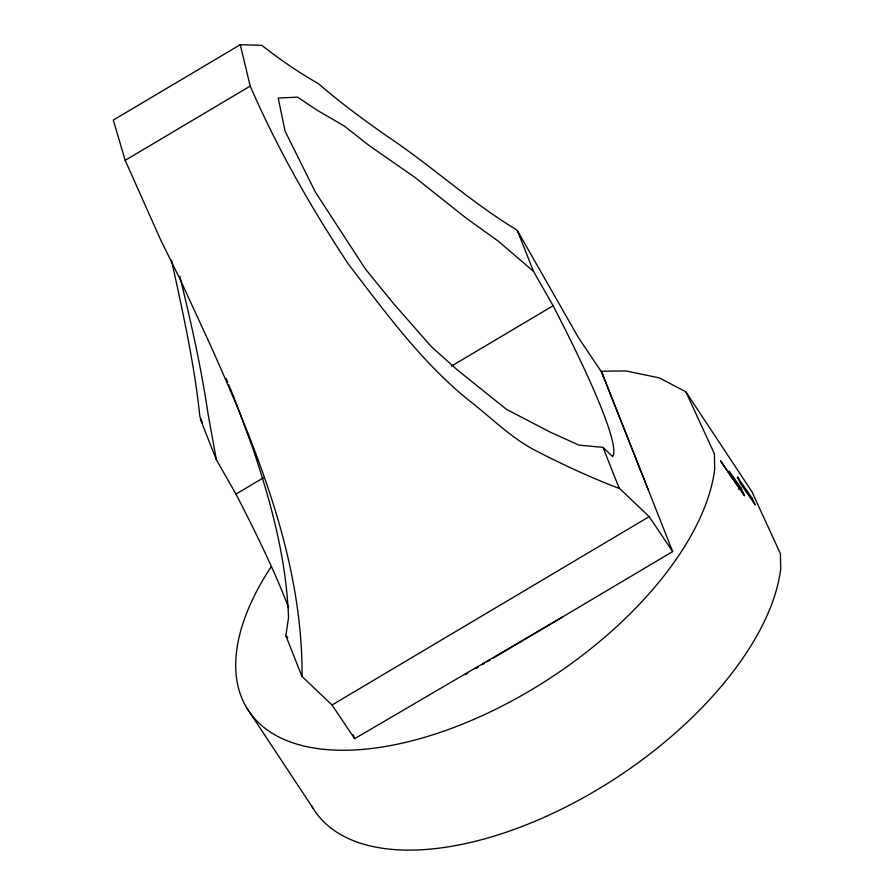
<?xml version="1.0" encoding="UTF-8"?>
<svg xmlns="http://www.w3.org/2000/svg" width="894" height="894" viewBox="0 0 894 894"><rect width="100%" height="100%" fill="white"/><g stroke="black" fill="none" stroke-linecap="round" stroke-linejoin="round"><path stroke-width="1.34" d="M562.136 617.218L354.65 738.667L332.02 704.997L301.926 676.356L285.868 635.723L288.527 617.609C286.393 558.594 270.848 501.288 251.896 445.704L234.921 399.92M301.926 676.356L302.071 675.383C302.429 559.342 257.014 449.604 210.548 345.442L179.649 278.392L160.451 239.436L125.171 160.35L113.314 120.087L240.251 44.7L261.841 45.348C279.811 59.406 298.607 72.425 318.465 83.678C339.999 102.43 363.076 119.304 386.398 135.765C430.696 165.077 469.931 201.619 515.581 229.155L517.47 230.775L578.507 337.742L601.986 372.675M738.5 489.297L740.869 487.822L729.269 471.239L732.856 479.072L744.467 495.656L740.869 487.822M125.171 160.35L250.208 86.092L240.251 44.7M288.55 607.741A334.859 31.771 59.3 0 0 235.96 494.091L263.484 477.742M451.381 366.149L553.107 305.737L533.528 271.407L517.47 230.775M332.02 704.997L649.167 516.643L672.657 551.576L492.862 658.353M465.394 674.668L467.774 673.249M476.144 668.287L478.525 666.868M482.112 664.745L484.503 663.326M486.895 661.906L490.471 659.772M553.107 305.737A334.859 31.771 59.3 0 1 612.681 456.555L603.025 447.369L578.966 445.111L550.816 432.439L506.462 409.329L457.75 370.272L431.545 346.861L393.841 303.938L365.523 269.172L315.347 192.054L285.108 131.217L278.213 98.038L297.579 97.155L317.392 110.387L344.335 126.065L368.92 145.387L414.816 177.303L466.165 218.125L498.472 241.324L533.528 271.407M649.167 516.643L619.073 488.001L617.776 487.889C588.766 476.77 560.627 463.573 533.07 449.269C509.792 436.54 490.817 417.375 469.965 401.216C421.778 362.651 385.415 312.297 348.101 263.741L345.095 259.148C308.944 203.988 276.503 146.605 250.208 86.092M311.481 805.55A272.458 139.509 -33.5 0 0 565.645 807.114A272.458 139.509 -33.5 0 0 780.685 569.042L780.406 553.632L751.888 491.666L685.888 391.851L659.303 377.871L625.644 370.909L601.226 371.245L648.284 489.89M285.868 635.723L287.801 637.556M744.467 495.656L720.497 460.812L732.856 479.072M246.867 708.104L312.855 807.919M171.424 260.31L172.117 263.015C183.158 313.883 194.512 364.797 199.887 416.649L202.379 422.728M200.323 419.13L216.37 459.762L235.96 494.091M685.888 391.851L714.418 453.828L714.697 469.227A272.458 139.509 -33.5 0 1 400.546 743.517A272.458 139.509 -33.5 0 1 271.117 566.863M226.204 378.486L227.746 382.263M228.775 384.778L234.44 398.612M353.108 734.79L354.65 738.667M602.5 373.96L672.657 551.576M603.025 447.369L619.073 488.001M602.299 373.759L602.925 375.916M179.839 276.38C190.936 321.806 201.195 367.512 208.034 413.81L216.37 459.762M751.999 498.003L737.405 476.949L740.645 483.855L755.229 504.909L751.999 498.003"/></g></svg>
